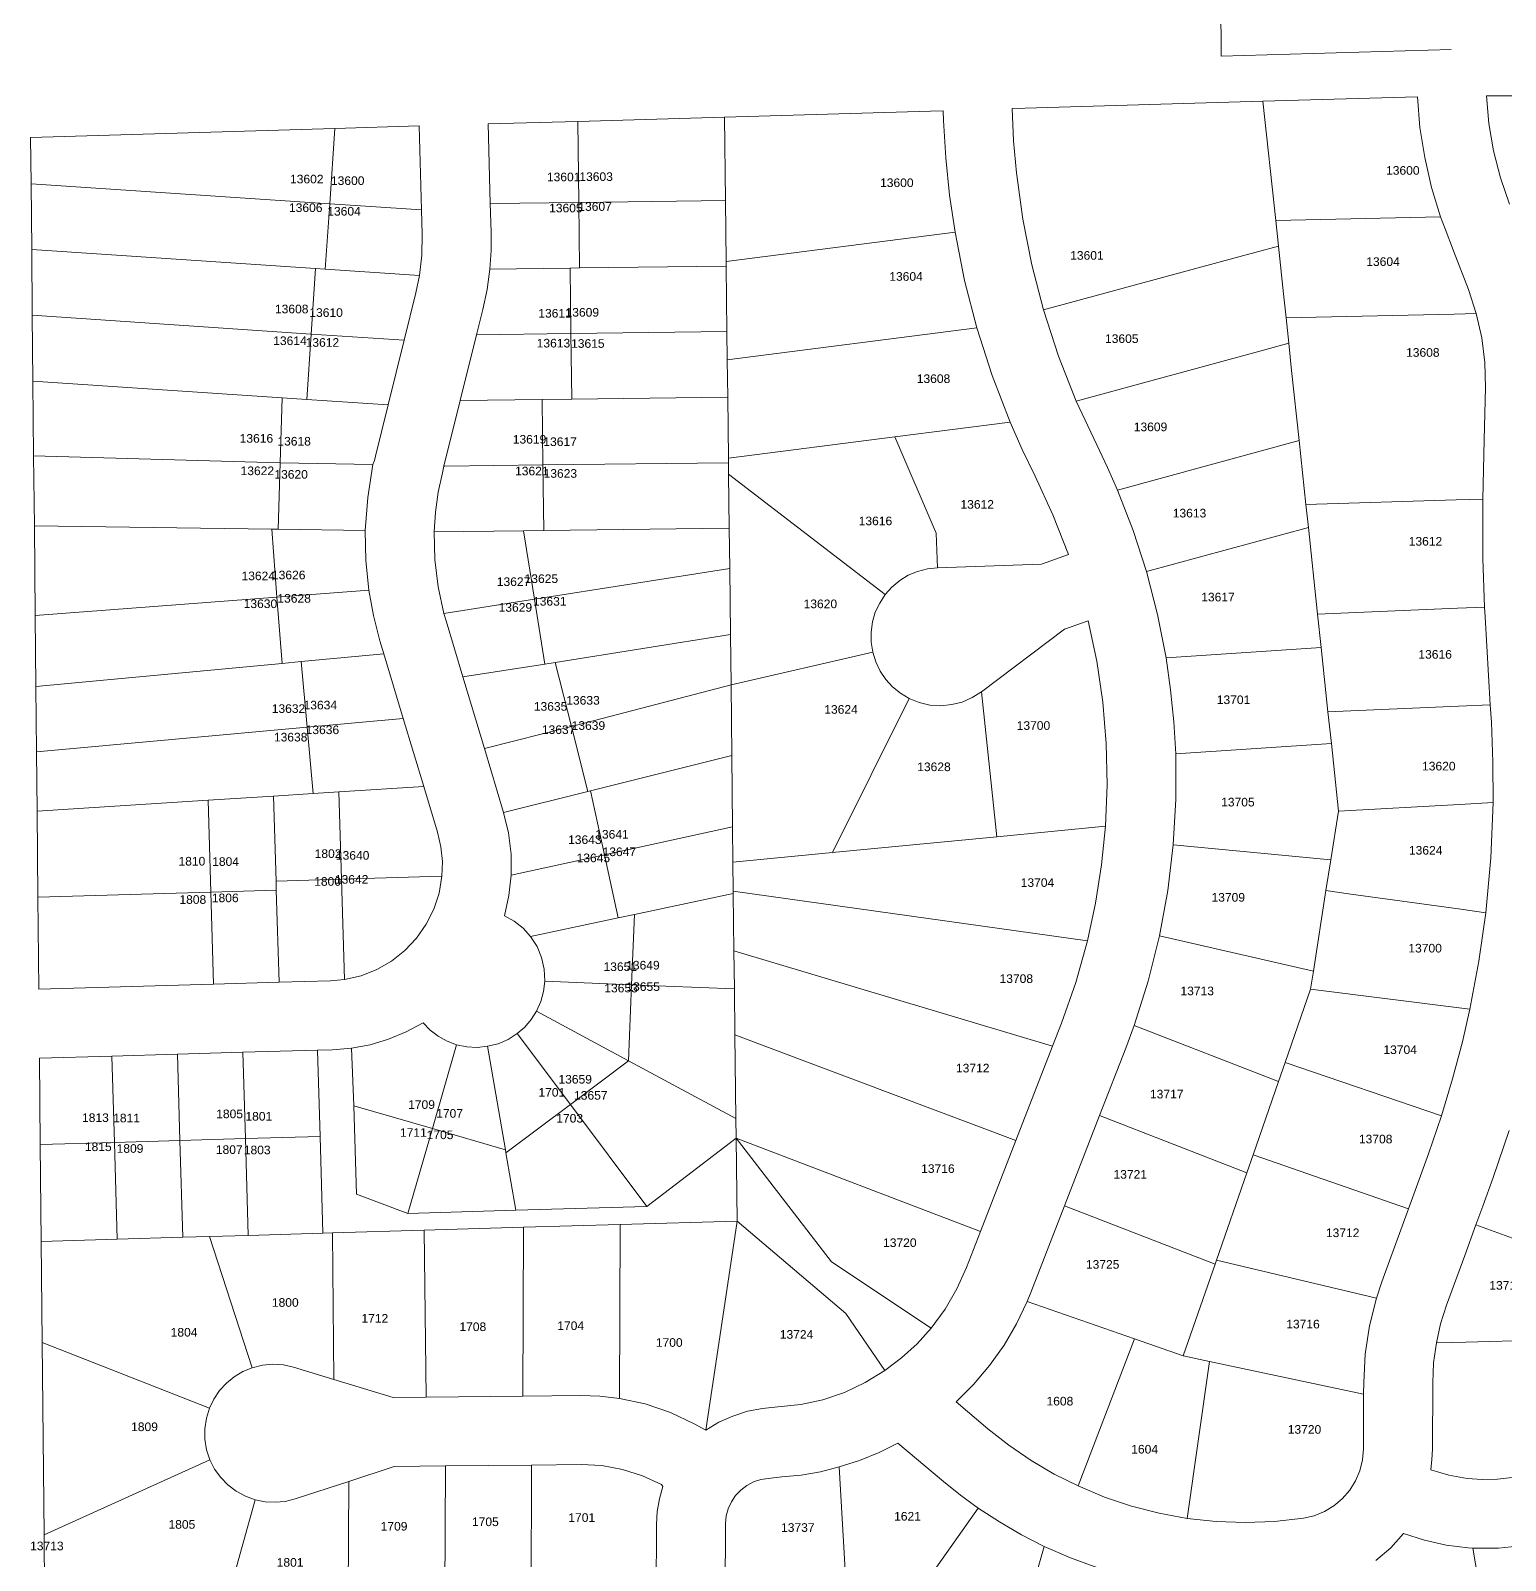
# Model space of a CAD drawing. Header units: feet. Extents: x 865220 to 5618803, y -2240498 to 1935234.
# Drawn here: x 2805753 to 2807036, y 968188 to 969518 of the extents above; entities that cross this region are included whole.
import ezdxf
from ezdxf.enums import TextEntityAlignment as Align

# ---------------------------------------------------------------- set-up
doc = ezdxf.new("R2010")
doc.units = ezdxf.units.FT
doc.header["$LTSCALE"] = 0.015
doc.header["$MEASUREMENT"] = 0
doc.layers.add('Dakota County Addresses', color=7, linetype='Continuous')
doc.layers.add('Dakota County Parcels', color=7, linetype='Continuous')
doc.styles.add('Dimensions 100', font='arial.ttf')

# ---------------------------------------------------------------- blocks, each defined once
blk = doc.blocks.new('ACMAP_ANN_TEMPLATE_Dakota County Addresses')
at = {"layer": 'Dakota County Addresses', "style": 'Dimensions 100'}
blk.add_attdef('DakotaCountyAddress', text='', height=50, dxfattribs=at).set_placement((0, 0), align=Align.CENTER)

msp = doc.modelspace()

# ---------------------------------------------------------------- linework, layer by layer
at = {"layer": 'Dakota County Parcels', "lineweight": 5}
for p, q in [((2806788.5, 969496), (2806988.5, 969501.9)), ((2806824.8, 969456.8), (2806959.2, 969460.7)), ((2806824.8, 969456.8), (2806835.9, 969353.2)), ((2807019.2, 969461.5), (2807193.5, 969461.4)), ((2806150.9, 969437.1), (2806229, 969439.3)), ((2806229, 969439.3), (2806356.6, 969443.1)), ((2806229.9, 969368.9), (2806229, 969439.3)), ((2806357.4, 969370.4), (2806356.6, 969443.1)), ((2805753.1, 969425.4), (2806017.6, 969433.2)), ((2806013.3, 969367.6), (2806017.6, 969433.2)), ((2806017.6, 969433.2), (2806090.9, 969435.3)), ((2806093.1, 969362.3), (2806090.9, 969435.3)), ((2806152.9, 969367.9), (2806150.9, 969437.1)), ((2805753.5, 969385), (2805753.1, 969425.4)), ((2805753.5, 969385), (2806013.3, 969367.6)), ((2805754.1, 969327.8), (2805753.5, 969385)), ((2806009.4, 969310.7), (2806013.3, 969367.6)), ((2806013.3, 969367.6), (2806093.1, 969362.3)), ((2806093.7, 969341.1), (2806093.1, 969362.3)), ((2806152.9, 969367.9), (2806229.9, 969368.9)), ((2806153.7, 969342.9), (2806152.9, 969367.9)), ((2806229.9, 969368.9), (2806357.4, 969370.4)), ((2806230.6, 969311.9), (2806229.9, 969368.9)), ((2806358, 969317.5), (2806357.4, 969370.4)), ((2806835.9, 969353.2), (2806979.2, 969356.4)), ((2806835.9, 969353.2), (2806838.2, 969330.9)), ((2806979.2, 969356.4), (2806983.1, 969345.8)), ((2806983.1, 969345.8), (2806990.4, 969326.7)), ((2806358, 969317.5), (2806557, 969342.9)), ((2805754.6, 969270.7), (2805754.1, 969327.8)), ((2805754.1, 969327.8), (2806001, 969311.3)), ((2806990.4, 969326.7), (2807003.4, 969293)), ((2805997.2, 969254.4), (2806001, 969311.3)), ((2806001, 969311.3), (2806009.4, 969310.7)), ((2806009.4, 969310.7), (2806091.3, 969305.3)), ((2806152.5, 969310.9), (2806222.3, 969311.8)), ((2806222.3, 969311.8), (2806230.6, 969311.9)), ((2806223, 969254.8), (2806222.3, 969311.8)), ((2806230.6, 969311.9), (2806358.1, 969313.4)), ((2806358.1, 969313.4), (2806358, 969317.5)), ((2806358.7, 969256.5), (2806358.1, 969313.4)), ((2806088.2, 969290.3), (2806091.3, 969305.3)), ((2807010.3, 969272.1), (2807003.4, 969293)), ((2806078, 969249), (2806088.2, 969290.3)), ((2805754.6, 969270.7), (2805997.2, 969254.4)), ((2805755.2, 969213.5), (2805754.6, 969270.7)), ((2806141, 969253.8), (2806146.4, 969275.7)), ((2806844.9, 969268.4), (2806847.2, 969246.3)), ((2806991.1, 969271.7), (2807010.3, 969272.1)), ((2805993.4, 969197.6), (2805997.2, 969254.4)), ((2805997.2, 969254.4), (2806078, 969249)), ((2806126.8, 969196.6), (2806141, 969253.8)), ((2806141, 969253.8), (2806223, 969254.8)), ((2806223, 969254.8), (2806358.7, 969256.5)), ((2806223.7, 969197.8), (2806223, 969254.8)), ((2806359, 969232), (2806358.7, 969256.5)), ((2806359, 969232), (2806576, 969259.7)), ((2806064.1, 969192.8), (2806078, 969249)), ((2806359.4, 969199.5), (2806359, 969232)), ((2805755.2, 969213.5), (2805971.8, 969199)), ((2805755.8, 969148.5), (2805755.2, 969213.5)), ((2806223.7, 969197.8), (2806359.4, 969199.5)), ((2806360, 969146.4), (2806359.4, 969199.5)), ((2805970.2, 969142.4), (2805971.8, 969199)), ((2805971.8, 969199), (2805993.4, 969197.6)), ((2805993.4, 969197.6), (2806064.1, 969192.8)), ((2806053, 969148.2), (2806064.1, 969192.8)), ((2806112.6, 969139.4), (2806126.8, 969196.6)), ((2806126.8, 969196.6), (2806197.9, 969197.5)), ((2806197.9, 969197.5), (2806223.7, 969197.8)), ((2806198.6, 969140.5), (2806197.9, 969197.5)), ((2806662.4, 969196), (2806680.2, 969157.9)), ((2806504.8, 969164.9), (2806605, 969177.7)), ((2806360, 969146.4), (2806504.8, 969164.9)), ((2806504.8, 969164.9), (2806540.7, 969081.1)), ((2806698.3, 969118.7), (2806856.2, 969161.7)), ((2806856.2, 969161.7), (2806862.1, 969106.2)), ((2805756.4, 969087.5), (2805755.8, 969148.5)), ((2805755.8, 969148.5), (2805970.2, 969142.4)), ((2806360, 969142.5), (2806360, 969146.4)), ((2805968.5, 969084.6), (2805970.2, 969142.4)), ((2805970.2, 969142.4), (2806050.8, 969140.8)), ((2806111.2, 969133.8), (2806112.6, 969139.4)), ((2806112.6, 969139.4), (2806113.4, 969139.4)), ((2806113.4, 969139.4), (2806198.6, 969140.5)), ((2806198.6, 969140.5), (2806360, 969142.5)), ((2806199.3, 969083.5), (2806198.6, 969140.5)), ((2806360.1, 969132.4), (2806360, 969142.5)), ((2806360.7, 969085.5), (2806360.1, 969132.4)), ((2806360.1, 969132.4), (2806496.3, 969027.8)), ((2806862.1, 969106.2), (2806992.9, 969110.2)), ((2806862.1, 969106.2), (2806864.3, 969086.1)), ((2805756.4, 969087.5), (2805962.9, 969084.7)), ((2805757.1, 969009.5), (2805756.4, 969087.5)), ((2805962.9, 969084.7), (2805968.5, 969084.6)), ((2805962.9, 969084.7), (2805967.4, 969025.6)), ((2805968.5, 969084.6), (2806044.2, 969083.6)), ((2806104.2, 969082.3), (2806181.9, 969083.3)), ((2806181.9, 969083.3), (2806199.3, 969083.5)), ((2806181.9, 969083.3), (2806191.3, 969023.7)), ((2806199.3, 969083.5), (2806360.7, 969085.5)), ((2806361.1, 969050.6), (2806360.7, 969085.5)), ((2806541.8, 969051.2), (2806540.7, 969081.1)), ((2806723.5, 969047.8), (2806864.3, 969086.1)), ((2806864.3, 969086.1), (2806872.3, 969010.8)), ((2806541.8, 969051.2), (2806632.2, 969054.3)), ((2806632.2, 969054.3), (2806655.7, 969062.6)), ((2806191.3, 969023.7), (2806361.1, 969050.6)), ((2806361.7, 968993), (2806361.1, 969050.6)), ((2805967.4, 969025.6), (2806047.2, 969031.7)), ((2805757.1, 969009.5), (2805967.4, 969025.6)), ((2805967.4, 969025.6), (2805971.8, 968968)), ((2806112.6, 969011.3), (2806191.3, 969023.7)), ((2806191.3, 969023.7), (2806200.2, 968967.4)), ((2806872.3, 969010.8), (2806993.9, 969015.9)), ((2806993.9, 969015.9), (2807017.5, 969016.9)), ((2807017.5, 969016.9), (2807018, 969008.5)), ((2805757.7, 968948), (2805757.1, 969009.5)), ((2806112.6, 969011.3), (2806114.4, 969005)), ((2806114.4, 969005), (2806129.1, 968956.2)), ((2806652.3, 968997.7), (2806672.8, 969005)), ((2806872.3, 969010.8), (2806875.4, 968981.7)), ((2807022.5, 968932), (2807018, 969008.5)), ((2806056.9, 968987.7), (2806060.4, 968976.2)), ((2806209.3, 968968.9), (2806361.7, 968993)), ((2806362.2, 968949.2), (2806361.7, 968993)), ((2806579.9, 968943.3), (2806652.3, 968997.7)), ((2805988.4, 968969.5), (2806060.4, 968976.2)), ((2806060.4, 968976.2), (2806077.2, 968920.2)), ((2806362.2, 968949.2), (2806485.4, 968977.7)), ((2806740.6, 968972.8), (2806875.4, 968981.7)), ((2806875.4, 968981.7), (2806881.3, 968926)), ((2805757.7, 968948), (2805971.8, 968968)), ((2805971.8, 968968), (2805988.4, 968969.5)), ((2805988.4, 968969.5), (2805993.6, 968912.6)), ((2806129.1, 968956.2), (2806200.2, 968967.4)), ((2806200.2, 968967.4), (2806209.3, 968968.9)), ((2806209.3, 968968.9), (2806223.4, 968913)), ((2805758.3, 968891), (2805757.7, 968948)), ((2806129.1, 968956.2), (2806147.8, 968893.9)), ((2806223.4, 968913), (2806362.2, 968949.2)), ((2806362.9, 968888), (2806362.2, 968949.2)), ((2806450.5, 968803.4), (2806517.1, 968937.5)), ((2806579.9, 968943.3), (2806593.3, 968817.3)), ((2805993.6, 968912.6), (2806077.2, 968920.2)), ((2806077.2, 968920.2), (2806095.1, 968860.9)), ((2806881.3, 968926), (2806994.9, 968930.8)), ((2806881.3, 968926), (2806884.3, 968898.2)), ((2806994.9, 968930.8), (2807022.5, 968932)), ((2807023.4, 968917), (2807022.5, 968932)), ((2805758.3, 968891), (2805993.6, 968912.6)), ((2805993.6, 968912.6), (2805998.9, 968854.8)), ((2806147.8, 968893.9), (2806223.4, 968913)), ((2806223.4, 968913), (2806237.6, 968856.7)), ((2806147.8, 968893.9), (2806164.5, 968838.4)), ((2806748.9, 968889.2), (2806884.3, 968898.2)), ((2806884.3, 968898.2), (2806890.5, 968839.5)), ((2805758.8, 968839.6), (2805758.3, 968891)), ((2806239.9, 968857.3), (2806362.9, 968888)), ((2806363.6, 968826), (2806362.9, 968888)), ((2805964.4, 968852.6), (2805998.9, 968854.8)), ((2805998.9, 968854.8), (2806021.3, 968856.2)), ((2806021.3, 968856.2), (2806095.1, 968860.9)), ((2806023.5, 968780.3), (2806021.3, 968856.2)), ((2806095.1, 968860.9), (2806107, 968821.1)), ((2806164.5, 968838.4), (2806237.6, 968856.7)), ((2806237.6, 968856.7), (2806239.9, 968857.3)), ((2806239.9, 968857.3), (2806252.1, 968801.6)), ((2805758.8, 968839.6), (2805907.5, 968849)), ((2805907.5, 968849), (2805964.4, 968852.6)), ((2805909.8, 968769), (2805907.5, 968849)), ((2805966.6, 968778.6), (2805964.4, 968852.6)), ((2806890.5, 968839.5), (2806995.8, 968845.3)), ((2806995.8, 968845.3), (2807025, 968846.9)), ((2805759.5, 968764.6), (2805758.8, 968839.6)), ((2806883.8, 968797.2), (2806890.5, 968839.5)), ((2806252.1, 968801.6), (2806363.6, 968826)), ((2806363.9, 968795), (2806363.6, 968826)), ((2806450.5, 968803.4), (2806593.3, 968817.3)), ((2806593.3, 968817.3), (2806687.8, 968826.4)), ((2806171.1, 968783.8), (2806252.1, 968801.6)), ((2806252.1, 968801.6), (2806264.2, 968746.8)), ((2806363.9, 968795), (2806450.5, 968803.4)), ((2806746.7, 968810.2), (2806883.8, 968797.2)), ((2806364.2, 968770), (2806363.9, 968795)), ((2806879.6, 968770.4), (2806883.8, 968797.2)), ((2805966.6, 968778.6), (2806023.5, 968780.3)), ((2805966.8, 968770.7), (2805966.6, 968778.6)), ((2806023.5, 968780.3), (2806110.8, 968782.9)), ((2806026.1, 968693.1), (2806023.5, 968780.3)), ((2805759.5, 968764.6), (2805909.8, 968769)), ((2805760.3, 968684.6), (2805759.5, 968764.6)), ((2805909.8, 968769), (2805966.8, 968770.7)), ((2805912.2, 968689), (2805909.8, 968769)), ((2805969.2, 968690.7), (2805966.8, 968770.7)), ((2806278.2, 968749.7), (2806364.2, 968768)), ((2806364.2, 968768), (2806364.2, 968770)), ((2806364.2, 968770), (2806672.2, 968726.7)), ((2806364.8, 968718), (2806364.2, 968768)), ((2806868.7, 968700.4), (2806879.6, 968770.4)), ((2806879.6, 968770.4), (2806899.3, 968767.7)), ((2806264.2, 968746.8), (2806278.2, 968749.7)), ((2806275.7, 968688.6), (2806278.2, 968749.7)), ((2806996.9, 968754.2), (2807018.5, 968751.2)), ((2806187.9, 968730.6), (2806264.2, 968746.8)), ((2806734.8, 968731.1), (2806868.7, 968700.4)), ((2806364.8, 968718), (2806641.8, 968635.1)), ((2806365.2, 968685), (2806364.8, 968718)), ((2806866.2, 968684.6), (2806868.7, 968700.4)), ((2805760.3, 968684.6), (2805912.2, 968689)), ((2805912.2, 968689), (2805969.2, 968690.7)), ((2805969.2, 968690.7), (2806013.9, 968692)), ((2806013.9, 968692), (2806026.1, 968693.1)), ((2806200.2, 968691.7), (2806275.7, 968688.6)), ((2806273.1, 968622.4), (2806275.7, 968688.6)), ((2806275.7, 968688.6), (2806365.2, 968685)), ((2806365.6, 968645), (2806365.2, 968685)), ((2806844.1, 968620.9), (2806866.2, 968684.6)), ((2806866.2, 968684.6), (2806997.8, 968668.2)), ((2806997.8, 968668.2), (2807004.7, 968667.4)), ((2806998.2, 968638.9), (2807004.7, 968667.4)), ((2806193.1, 968665.6), (2806273.1, 968622.4)), ((2806641.8, 968635.1), (2806649.6, 968655.2)), ((2806176.3, 968646.1), (2806222.5, 968584.5)), ((2806366.5, 968572.1), (2806365.6, 968645)), ((2806365.6, 968645), (2806610, 968553.1)), ((2806705.5, 968633.5), (2806712.8, 968653.2)), ((2806712.8, 968653.2), (2806838.4, 968604.5)), ((2805823.8, 968626.4), (2805880.8, 968628.1)), ((2805880.8, 968628.1), (2805937.7, 968629.8)), ((2805883, 968553.1), (2805880.8, 968628.1)), ((2805937.7, 968629.8), (2806002.7, 968631.7)), ((2805939.9, 968554.8), (2805937.7, 968629.8)), ((2806002.7, 968631.7), (2806015.7, 968632)), ((2806004.9, 968556.7), (2806002.7, 968631.7)), ((2806015.7, 968632), (2806032.1, 968633.4)), ((2806034.1, 968583.2), (2806032.1, 968633.4)), ((2806102.5, 968563.4), (2806123.6, 968636.4)), ((2806150.5, 968635), (2806166, 968545.1)), ((2806610, 968553.1), (2806641.8, 968635.1)), ((2806682.7, 968574.7), (2806705.5, 968633.5)), ((2805760.8, 968624.6), (2805823.8, 968626.4)), ((2805761.6, 968549.6), (2805760.8, 968624.6)), ((2805826, 968551.5), (2805823.8, 968626.4)), ((2806222.5, 968584.5), (2806273.1, 968622.4)), ((2806273.1, 968622.4), (2806366.5, 968572.1)), ((2806838.4, 968604.5), (2806844.1, 968620.9)), ((2806844.1, 968620.9), (2806980, 968574.6)), ((2806816.2, 968540.6), (2806838.4, 968604.5)), ((2806034.1, 968583.2), (2806102.5, 968563.4)), ((2806036.4, 968506.5), (2806034.1, 968583.2)), ((2806166.5, 968542.5), (2806222.5, 968584.5)), ((2806222.5, 968584.5), (2806289.1, 968495.8)), ((2806652.3, 968496.4), (2806682.7, 968574.7)), ((2806682.7, 968574.7), (2806810.8, 968525.1)), ((2806968.6, 968541.5), (2806980, 968574.6)), ((2806081.2, 968489.7), (2806102.5, 968563.4)), ((2806102.5, 968563.4), (2806166, 968545.1)), ((2806366.7, 968555.1), (2806366.5, 968572.1)), ((2807025, 968521), (2807038.8, 968561.7)), ((2805761.6, 968549.6), (2805826, 968551.5)), ((2805762.4, 968465.4), (2805761.6, 968549.6)), ((2805826, 968551.5), (2805883, 968553.1)), ((2805828.5, 968467.3), (2805826, 968551.5)), ((2805883, 968553.1), (2805939.9, 968554.8)), ((2805885.4, 968469), (2805883, 968553.1)), ((2805939.9, 968554.8), (2806004.9, 968556.7)), ((2805942.4, 968470.6), (2805939.9, 968554.8)), ((2806007.4, 968472.5), (2806004.9, 968556.7)), ((2806289.1, 968495.8), (2806366.7, 968555.1)), ((2806367.5, 968483.1), (2806366.7, 968555.1)), ((2806366.7, 968555.1), (2806449.7, 968447.5)), ((2806366.7, 968555.1), (2806579.2, 968473.9)), ((2806579.2, 968473.9), (2806610, 968553.1)), ((2806166, 968545.1), (2806166.5, 968542.5)), ((2806166.5, 968542.5), (2806175.1, 968492.4)), ((2806810.8, 968525.1), (2806816.2, 968540.6)), ((2806816.2, 968540.6), (2806951.2, 968493.7)), ((2806951.2, 968493.7), (2806968.6, 968541.5)), ((2806784.4, 968449), (2806810.8, 968525.1)), ((2806036.4, 968506.5), (2806081.2, 968489.7)), ((2806175.1, 968492.4), (2806289.1, 968495.8)), ((2806623, 968420.9), (2806652.3, 968496.4)), ((2806652.3, 968496.4), (2806783.2, 968445.7)), ((2806175.1, 968492.4), (2806081.2, 968489.7)), ((2806265.8, 968480.1), (2806367.5, 968483.1)), ((2806340.2, 968301.3), (2806367.5, 968483.1)), ((2806367.5, 968483.1), (2806462.1, 968402.6)), ((2806928.1, 968430.3), (2806951.2, 968493.7)), ((2805828.5, 968467.3), (2805885.4, 968469)), ((2805885.4, 968469), (2805908.8, 968469.7)), ((2805908.8, 968469.7), (2805942.4, 968470.6)), ((2805908.8, 968469.7), (2805945.9, 968355.5)), ((2805942.4, 968470.6), (2806007.4, 968472.5)), ((2806007.4, 968472.5), (2806015.6, 968472.8)), ((2806015.6, 968472.8), (2806095.5, 968475.1)), ((2806016.9, 968345.3), (2806015.6, 968472.8)), ((2806095.5, 968475.1), (2806181.8, 968477.6)), ((2806097.1, 968329.9), (2806095.5, 968475.1)), ((2806181.1, 968330.8), (2806181.8, 968477.6)), ((2806181.8, 968477.6), (2806265.8, 968480.1)), ((2806265.1, 968328.9), (2806265.8, 968480.1)), ((2806567.1, 968442.6), (2806579.2, 968473.9)), ((2807000.3, 968453.2), (2807010, 968479.8)), ((2807010, 968479.8), (2807136.7, 968433.6)), ((2805762.4, 968465.4), (2805828.5, 968467.3)), ((2805763.2, 968377.4), (2805762.4, 968465.4)), ((2806449.7, 968447.5), (2806536.3, 968390)), ((2806755.5, 968365.9), (2806783.2, 968445.7)), ((2806783.2, 968445.7), (2806784.4, 968449)), ((2806784.4, 968449), (2806923.4, 968416.1)), ((2806984.4, 968409.8), (2807000.3, 968453.2)), ((2806928.1, 968430.3), (2806923.4, 968416.1)), ((2806619.8, 968413), (2806623, 968420.9)), ((2806462.1, 968402.6), (2806495.9, 968353)), ((2806619.8, 968413), (2806713, 968380.6)), ((2805764.8, 968210.3), (2805763.2, 968377.4)), ((2805763.2, 968377.4), (2805908.7, 968320.4)), ((2806664, 968252.7), (2806713, 968380.6)), ((2806713, 968380.6), (2806755.5, 968365.9)), ((2806975.6, 968377.2), (2807001.1, 968377.8)), ((2807001.1, 968377.8), (2807091.5, 968380.1)), ((2806755.5, 968365.9), (2806778.3, 968361)), ((2805981.9, 968355.9), (2806016.9, 968345.3)), ((2806758.9, 968224.5), (2806778.3, 968361)), ((2806778.3, 968361), (2806912.3, 968332.6)), ((2806016.9, 968345.3), (2806068.5, 968329.6)), ((2806912.3, 968332.6), (2806912.4, 968342.6)), ((2806972.1, 968284.6), (2806972.4, 968342.3)), ((2806068.5, 968329.6), (2806097.1, 968329.9)), ((2806097.1, 968329.9), (2806181.1, 968330.8)), ((2806181.1, 968330.8), (2806231.2, 968331.3)), ((2806557.9, 968325.8), (2806585.6, 968302.5)), ((2806912.1, 968284.9), (2806912.3, 968332.6)), ((2806389.5, 968320.1), (2806403, 968321.4)), ((2806330.3, 968306.7), (2806340.2, 968301.3)), ((2806507.4, 968289.9), (2806546.9, 968256.7)), ((2805764.8, 968210.3), (2805909.1, 968275.4)), ((2806029.8, 968256.7), (2806069.2, 968269.6)), ((2806069.2, 968269.6), (2806113.8, 968270.1)), ((2806113.2, 968135.1), (2806113.8, 968270.1)), ((2806113.8, 968270.1), (2806188.8, 968270.9)), ((2806188.2, 968134.7), (2806188.8, 968270.9)), ((2806188.8, 968270.9), (2806231.8, 968271.3)), ((2806456.4, 968269.2), (2806465.3, 968115.2)), ((2805983.2, 968241.5), (2806029.8, 968256.7)), ((2806029.2, 968136.3), (2806029.8, 968256.7)), ((2806394.6, 968259.3), (2806406.4, 968260.6)), ((2806301.7, 968254), (2806303, 968252.3)), ((2805916.8, 968127.8), (2805948.4, 968240.7)), ((2806491.1, 968111.4), (2806577.1, 968233.5)), ((2806297.1, 968134.2), (2806297.3, 968219.2)), ((2806357.1, 968131.1), (2806357.3, 968220)), ((2805765.3, 968161.8), (2805764.8, 968210.3)), ((2806595.4, 968064.3), (2806634.5, 968200.2)), ((2807003.1, 968198.9), (2807007.4, 968198.6)), ((2807032.4, 968049.1), (2807007.4, 968198.6))]:
    msp.add_line(p, q, dxfattribs=at)
for points in [[(2806787.9, 969557.3), (2806788.4, 969507.3), (2806788.5, 969496)], [(2806606.7, 969450.4), (2806617.9, 969450.7), (2806824.8, 969456.8)], [(2806959.2, 969460.7), (2806961.3, 969434.1), (2806965.4, 969407.8), (2806971.3, 969381.9), (2806979.2, 969356.4)], [(2807019.2, 969461.5), (2807021.3, 969437.5), (2807025.4, 969413.7), (2807031.3, 969390.2), (2807039.1, 969367.4)], [(2806356.6, 969443.1), (2806535.6, 969448.3), (2806546.7, 969448.6)], [(2806546.7, 969448.6), (2806547, 969440.1), (2806548.9, 969407.6), (2806552.2, 969375.2), (2806557, 969342.9)], [(2806606.7, 969450.4), (2806608, 969422.4), (2806610.4, 969394.6), (2806615.9, 969354.4), (2806623.8, 969314.6), (2806633.9, 969275.3)], [(2806091.3, 969305.3), (2806093.3, 969323.1), (2806093.7, 969341.1)], [(2806152.5, 969310.9), (2806153.6, 969326.9), (2806153.7, 969342.9)], [(2806557, 969342.9), (2806565.3, 969301), (2806576, 969259.7)], [(2806633.9, 969275.3), (2806737.4, 969303.4), (2806799.5, 969320.3), (2806838.2, 969330.9)], [(2806838.2, 969330.9), (2806842.6, 969289.4), (2806844.9, 969268.4)], [(2806146.4, 969275.7), (2806150.1, 969293.2), (2806152.5, 969310.9)], [(2806633.9, 969275.3), (2806647, 969235.2), (2806662.4, 969196)], [(2806844.9, 969268.4), (2806871, 969269), (2806991.1, 969271.7)], [(2807018.2, 969207.9), (2807017.7, 969229.5), (2807015, 969251), (2807010.3, 969272.1)], [(2806576, 969259.7), (2806589.3, 969218.2), (2806605, 969177.7)], [(2806662.4, 969196), (2806825.3, 969240.3), (2806847.2, 969246.3)], [(2806847.2, 969246.3), (2806849.7, 969222.7), (2806856.2, 969161.7)], [(2807016.1, 969110.8), (2807017.2, 969162.5), (2807018.2, 969207.9)], [(2806605, 969177.7), (2806615.4, 969154.1), (2806626.6, 969130.9)], [(2806053, 969148.2), (2806052.1, 969144.5), (2806050.8, 969140.8)], [(2806698.3, 969118.7), (2806689.5, 969138.4), (2806680.2, 969157.9)], [(2806050.8, 969140.8), (2806046.4, 969112.3), (2806044.2, 969083.6)], [(2806111.2, 969133.8), (2806107.7, 969116.8), (2806105.3, 969099.6), (2806104.2, 969082.3)], [(2806655.7, 969062.6), (2806642.2, 969097.2), (2806626.6, 969130.9)], [(2806723.5, 969047.8), (2806711.9, 969083.6), (2806698.3, 969118.7)], [(2806992.9, 969110.2), (2807004.8, 969110.5), (2807016.1, 969110.8)], [(2807016.1, 969110.8), (2807015.9, 969101.7), (2807016, 969059.3), (2807017.5, 969016.9)], [(2806044.2, 969083.6), (2806044.6, 969057.6), (2806047.2, 969031.7)], [(2806104.2, 969082.3), (2806104.6, 969058.4), (2806107.5, 969034.6), (2806112.6, 969011.3)], [(2806541.8, 969051.2), (2806533, 969050.2), (2806524.5, 969048), (2806516.4, 969044.6), (2806508.9, 969040), (2806502.2, 969034.3), (2806496.3, 969027.8)], [(2806740.6, 968972.8), (2806733.1, 969010.5), (2806723.5, 969047.8)], [(2806047.2, 969031.7), (2806051.3, 969009.5), (2806056.9, 968987.7)], [(2806496.3, 969027.8), (2806491.5, 969020.4), (2806487.7, 969012.4), (2806485.2, 969004), (2806484, 968995.2), (2806484.1, 968986.4), (2806485.4, 968977.7)], [(2806687.8, 968826.4), (2806689.2, 968862.4), (2806688.4, 968898.4), (2806685.4, 968934.2), (2806680.2, 968969.8), (2806672.8, 969005)], [(2806485.4, 968977.7), (2806488, 968969.3), (2806491.8, 968961.3), (2806496.8, 968954), (2806502.7, 968947.5), (2806509.6, 968942), (2806517.1, 968937.5)], [(2806748.9, 968889.2), (2806747.3, 968917.1), (2806744.5, 968945), (2806740.6, 968972.8)], [(2806517.1, 968937.5), (2806525.9, 968934), (2806535.2, 968931.8), (2806544.6, 968931.2), (2806554.1, 968932.1), (2806563.3, 968934.4), (2806572, 968938.2), (2806579.9, 968943.3)], [(2807025, 968846.9), (2807024.8, 968882), (2807023.4, 968917)], [(2806746.7, 968810.2), (2806749, 968849.7), (2806748.9, 968889.2)], [(2807018.5, 968751.2), (2807023, 968799), (2807025, 968846.9)], [(2806171.1, 968783.8), (2806171, 968802.2), (2806168.8, 968820.5), (2806164.5, 968838.4)], [(2806110.8, 968782.9), (2806111.2, 968795.8), (2806109.9, 968808.6), (2806107, 968821.1)], [(2806672.2, 968726.7), (2806679.3, 968759.6), (2806684.5, 968792.9), (2806687.8, 968826.4)], [(2806734.8, 968731.1), (2806742, 968770.5), (2806746.7, 968810.2)], [(2806026.1, 968693.1), (2806040.5, 968696.4), (2806054.2, 968701.8), (2806067.1, 968709.1), (2806078.7, 968718.2), (2806088.8, 968729), (2806097.2, 968741.1), (2806103.8, 968754.3), (2806108.4, 968768.3), (2806110.8, 968782.9)], [(2806165.2, 968748.6), (2806169.1, 968766.1), (2806171.1, 968783.8)], [(2806899.3, 968767.7), (2806996.9, 968754.2), (2806996.9, 968754.2)], [(2806187.9, 968730.6), (2806181.4, 968737.8), (2806173.7, 968743.9), (2806165.2, 968748.6)], [(2807004.7, 968667.4), (2807012.5, 968709.1), (2807018.5, 968751.2)], [(2806200.2, 968691.7), (2806199.7, 968702.1), (2806197.5, 968712.2), (2806193.5, 968721.8), (2806187.9, 968730.6)], [(2806649.6, 968655.2), (2806662, 968690.6), (2806672.2, 968726.7)], [(2806712.8, 968653.2), (2806725, 968691.8), (2806734.8, 968731.1)], [(2806193.1, 968665.6), (2806196.8, 968673.9), (2806199.2, 968682.7), (2806200.2, 968691.7)], [(2806032.1, 968633.4), (2806048.5, 968636.4), (2806064.4, 968641.1), (2806079.8, 968647.5), (2806094.4, 968655.4)], [(2806094.4, 968655.4), (2806100.6, 968649.1), (2806107.6, 968643.8), (2806115.4, 968639.5), (2806123.6, 968636.4)], [(2806176.3, 968646.1), (2806182.8, 968651.8), (2806188.4, 968658.3), (2806193.1, 968665.6)], [(2806150.5, 968635), (2806159.6, 968637.3), (2806168.3, 968641), (2806176.3, 968646.1)], [(2806123.6, 968636.4), (2806132.5, 968634.6), (2806141.5, 968634.1), (2806150.5, 968635)], [(2806980, 968574.6), (2806989.6, 968606.6), (2806998.2, 968638.9)], [(2807010, 968479.8), (2807015.9, 968496.1), (2807025, 968521)], [(2806536.3, 968390), (2806548.4, 968406.4), (2806558.7, 968424), (2806567.1, 968442.6)], [(2806923.4, 968416.1), (2806917.4, 968392), (2806913.7, 968367.4), (2806912.4, 968342.6)], [(2806557.9, 968325.8), (2806573.2, 968341), (2806587.1, 968357.4), (2806599.6, 968375), (2806610.5, 968393.6), (2806619.8, 968413)], [(2806984.4, 968409.8), (2806979.3, 968393.7), (2806975.6, 968377.2)], [(2806495.9, 968353), (2806510.5, 968364), (2806524, 968376.4), (2806536.3, 968390)], [(2806975.6, 968377.2), (2806973.2, 968359.8), (2806972.4, 968342.3)], [(2805945.9, 968355.5), (2805937.8, 968352.2), (2805930.2, 968347.7), (2805923.4, 968342.1), (2805917.4, 968335.6), (2805912.5, 968328.3), (2805908.7, 968320.4)], [(2805981.9, 968355.9), (2805973, 968357.9), (2805963.9, 968358.5), (2805954.8, 968357.7), (2805945.9, 968355.5)], [(2806403, 968321.4), (2806422.8, 968323.4), (2806442.2, 968327.7), (2806461, 968334.1), (2806479, 968342.6), (2806495.9, 968353)], [(2806265.1, 968328.9), (2806248.2, 968330.8), (2806231.2, 968331.3)], [(2806330.3, 968306.7), (2806309.5, 968316.5), (2806287.6, 968324), (2806265.1, 968328.9)], [(2805908.7, 968320.4), (2805906, 968311.6), (2805904.6, 968302.5), (2805904.7, 968293.3), (2805906.2, 968284.2), (2805909.1, 968275.4)], [(2806389.5, 968320.1), (2806376.5, 968317.6), (2806363.8, 968313.5), (2806351.6, 968308.1), (2806340.2, 968301.3)], [(2806585.6, 968302.5), (2806603.9, 968288.1), (2806623.1, 968274.9), (2806643.2, 968263.1), (2806664, 968252.7)], [(2806456.4, 968269.2), (2806473.9, 968274.8), (2806490.9, 968281.8), (2806507.4, 968289.9)], [(2806859.9, 968224.6), (2806869.3, 968226.8), (2806878.2, 968230.4), (2806886.5, 968235.4), (2806893.8, 968241.6), (2806900.2, 968248.9), (2806905.2, 968257.1), (2806909, 968265.9), (2806911.3, 968275.3), (2806912.1, 968284.9)], [(2806970.7, 968266.7), (2806971.7, 968275.6), (2806972.1, 968284.6)], [(2805909.1, 968275.4), (2805913.2, 968267.4), (2805918.5, 968260), (2805924.7, 968253.6), (2805931.9, 968248.1), (2805939.9, 968243.8), (2805948.4, 968240.7)], [(2806301.7, 968254), (2806285.2, 968261.6), (2806267.8, 968267.1), (2806250, 968270.4), (2806231.8, 968271.3)], [(2806406.4, 968260.6), (2806423.3, 968262.2), (2806440, 968265.1), (2806456.4, 968269.2)], [(2806394.6, 968259.3), (2806388.1, 968258.3), (2806381.8, 968256.2), (2806376, 968253.1), (2806370.8, 968249.1), (2806366.2, 968244.4), (2806362.5, 968238.9), (2806359.8, 968232.9), (2806358, 968226.6), (2806357.3, 968220)], [(2806546.9, 968256.7), (2806561.7, 968244.7), (2806577.1, 968233.5)], [(2806970.7, 968266.7), (2806986.3, 968262), (2807002.4, 968259.2)], [(2806970.7, 968266.7), (2806986.3, 968262), (2807002.4, 968259.2), (2807002.4, 968259.2)], [(2807002.4, 968259.2), (2807015.5, 968258.3), (2807028.6, 968258.7), (2807041.6, 968260.2)], [(2806303, 968252.3), (2806299.9, 968241.5), (2806297.9, 968230.4), (2806297.3, 968219.2)], [(2806664, 968252.7), (2806686.9, 968243.1), (2806710.5, 968235.2), (2806734.5, 968229), (2806758.9, 968224.5)], [(2805948.4, 968240.7), (2805957, 968239), (2805965.8, 968238.5), (2805974.6, 968239.3), (2805983.2, 968241.5)], [(2806577.1, 968233.5), (2806595.6, 968221.4), (2806614.8, 968210.3), (2806634.5, 968200.2)], [(2806758.9, 968224.5), (2806784.1, 968221.8), (2806809.4, 968220.9), (2806834.7, 968221.8), (2806859.9, 968224.6)], [(2806923, 968187.8), (2806935.9, 968198.8), (2806947.1, 968211.4)], [(2806947.1, 968211.4), (2806965.3, 968205.5), (2806984.1, 968201.3), (2807003.1, 968198.9)], [(2806634.5, 968200.2), (2806657.5, 968190.2), (2806681.1, 968181.5), (2806705.1, 968174.4)], [(2807007.4, 968198.6), (2807029.5, 968198.6), (2807051.5, 968201)]]:
    msp.add_lwpolyline(points, dxfattribs=at)

# ---------------------------------------------------------------- block references
at = {"layer": 'Dakota County Addresses', "lineweight": 5, "xscale": 0.15, "yscale": 0.15, "zscale": 0.15}
for p, values in [((2806946.4, 969392.9), {'DakotaCountyAddress': '13600'}), ((2805993.3, 969385.4), {'DakotaCountyAddress': '13602'}), ((2806028.9, 969384), {'DakotaCountyAddress': '13600'}), ((2806216.7, 969387.2), {'DakotaCountyAddress': '13601'}), ((2806244.9, 969387.5), {'DakotaCountyAddress': '13603'}), ((2806506.4, 969382.2), {'DakotaCountyAddress': '13600'}), ((2805992.4, 969360.5), {'DakotaCountyAddress': '13606'}), ((2806025.7, 969357.4), {'DakotaCountyAddress': '13604'}), ((2806218.6, 969360.2), {'DakotaCountyAddress': '13605'}), ((2806244, 969361.5), {'DakotaCountyAddress': '13607'}), ((2806671.7, 969319), {'DakotaCountyAddress': '13601'}), ((2806929.2, 969313.6), {'DakotaCountyAddress': '13604'}), ((2806514.4, 969300.7), {'DakotaCountyAddress': '13604'}), ((2805980.2, 969272.4), {'DakotaCountyAddress': '13608'}), ((2806010.1, 969269.3), {'DakotaCountyAddress': '13610'}), ((2806209.2, 969268.7), {'DakotaCountyAddress': '13611'}), ((2806232.9, 969269.5), {'DakotaCountyAddress': '13609'}), ((2806702, 969246.6), {'DakotaCountyAddress': '13605'}), ((2805978.7, 969244.8), {'DakotaCountyAddress': '13614'}), ((2806006.9, 969243.3), {'DakotaCountyAddress': '13612'}), ((2806207.8, 969242.7), {'DakotaCountyAddress': '13613'}), ((2806237.7, 969242.4), {'DakotaCountyAddress': '13615'}), ((2806963.8, 969234.6), {'DakotaCountyAddress': '13608'}), ((2806538.3, 969211.8), {'DakotaCountyAddress': '13608'}), ((2806727, 969169.9), {'DakotaCountyAddress': '13609'}), ((2805949.5, 969159.9), {'DakotaCountyAddress': '13616'}), ((2805982.3, 969157.4), {'DakotaCountyAddress': '13618'}), ((2806187, 969159.1), {'DakotaCountyAddress': '13619'}), ((2806213.6, 969157), {'DakotaCountyAddress': '13617'}), ((2805950.3, 969131.7), {'DakotaCountyAddress': '13622'}), ((2805979.7, 969128.6), {'DakotaCountyAddress': '13620'}), ((2806189, 969131.5), {'DakotaCountyAddress': '13621'}), ((2806213.8, 969129.4), {'DakotaCountyAddress': '13623'}), ((2806576.3, 969102.5), {'DakotaCountyAddress': '13612'}), ((2806487.8, 969088.1), {'DakotaCountyAddress': '13616'}), ((2806760.9, 969094.9), {'DakotaCountyAddress': '13613'}), ((2806966.1, 969070.4), {'DakotaCountyAddress': '13612'}), ((2805951.1, 969040.3), {'DakotaCountyAddress': '13624'}), ((2805977.6, 969041.1), {'DakotaCountyAddress': '13626'}), ((2806173.1, 969035.3), {'DakotaCountyAddress': '13627'}), ((2806197.3, 969037.9), {'DakotaCountyAddress': '13625'}), ((2805982.3, 969020.8), {'DakotaCountyAddress': '13628'}), ((2806785.7, 969021.9), {'DakotaCountyAddress': '13617'}), ((2805953, 969016.1), {'DakotaCountyAddress': '13630'}), ((2806174.7, 969012.9), {'DakotaCountyAddress': '13629'}), ((2806204.6, 969018.2), {'DakotaCountyAddress': '13631'}), ((2806439.9, 969016), {'DakotaCountyAddress': '13620'}), ((2806974.5, 968972.1), {'DakotaCountyAddress': '13616'}), ((2806005.1, 968928), {'DakotaCountyAddress': '13634'}), ((2806205.3, 968926.8), {'DakotaCountyAddress': '13635'}), ((2806233.5, 968932.1), {'DakotaCountyAddress': '13633'}), ((2806799.2, 968932.6), {'DakotaCountyAddress': '13701'}), ((2805977.4, 968924.9), {'DakotaCountyAddress': '13632'}), ((2806457.9, 968924.2), {'DakotaCountyAddress': '13624'}), ((2805979.3, 968900.1), {'DakotaCountyAddress': '13638'}), ((2806006.9, 968906.5), {'DakotaCountyAddress': '13636'}), ((2806212.3, 968906.6), {'DakotaCountyAddress': '13637'}), ((2806238.2, 968910.2), {'DakotaCountyAddress': '13639'}), ((2806625.2, 968910.2), {'DakotaCountyAddress': '13700'}), ((2806538.7, 968874.3), {'DakotaCountyAddress': '13628'}), ((2806977.7, 968874.9), {'DakotaCountyAddress': '13620'}), ((2806803, 968843.6), {'DakotaCountyAddress': '13705'}), ((2806235.1, 968810.9), {'DakotaCountyAddress': '13643'}), ((2806258.7, 968815.6), {'DakotaCountyAddress': '13641'}), ((2806011.8, 968798.8), {'DakotaCountyAddress': '1802'}), ((2806033.2, 968797.3), {'DakotaCountyAddress': '13640'}), ((2806242.5, 968795.1), {'DakotaCountyAddress': '13645'}), ((2806265.1, 968800.4), {'DakotaCountyAddress': '13647'}), ((2806966.3, 968801.7), {'DakotaCountyAddress': '13624'}), ((2805893.4, 968792.2), {'DakotaCountyAddress': '1810'}), ((2805922.7, 968791.9), {'DakotaCountyAddress': '1804'}), ((2806011.4, 968774.6), {'DakotaCountyAddress': '1800'}), ((2806032.3, 968776.4), {'DakotaCountyAddress': '13642'}), ((2806628.7, 968773.6), {'DakotaCountyAddress': '13704'}), ((2805894.2, 968758.9), {'DakotaCountyAddress': '1808'}), ((2805922.4, 968760.3), {'DakotaCountyAddress': '1806'}), ((2806794.6, 968760.8), {'DakotaCountyAddress': '13709'}), ((2806965.8, 968716.6), {'DakotaCountyAddress': '13700'}), ((2806265.9, 968700.5), {'DakotaCountyAddress': '13651'}), ((2806285.6, 968701.8), {'DakotaCountyAddress': '13649'}), ((2806610.3, 968690.1), {'DakotaCountyAddress': '13708'}), ((2806266.6, 968681.9), {'DakotaCountyAddress': '13653'}), ((2806285.8, 968683.2), {'DakotaCountyAddress': '13655'}), ((2806767.6, 968679.4), {'DakotaCountyAddress': '13713'}), ((2806944.1, 968628.3), {'DakotaCountyAddress': '13704'}), ((2806572.4, 968612.3), {'DakotaCountyAddress': '13712'}), ((2806226.7, 968602.6), {'DakotaCountyAddress': '13659'}), ((2806093.1, 968580.6), {'DakotaCountyAddress': '1709'}), ((2806206.4, 968591.2), {'DakotaCountyAddress': '1701'}), ((2806240.3, 968588.6), {'DakotaCountyAddress': '13657'}), ((2806741.1, 968589.7), {'DakotaCountyAddress': '13717'}), ((2805809.5, 968569.2), {'DakotaCountyAddress': '1813'}), ((2805836.6, 968568.9), {'DakotaCountyAddress': '1811'}), ((2805926.2, 968572.5), {'DakotaCountyAddress': '1805'}), ((2805951.6, 968570.4), {'DakotaCountyAddress': '1801'}), ((2806117.5, 968572.9), {'DakotaCountyAddress': '1707'}), ((2806221.9, 968568.7), {'DakotaCountyAddress': '1703'}), ((2806086, 968556.3), {'DakotaCountyAddress': '1711'}), ((2806109.2, 968554.3), {'DakotaCountyAddress': '1705'}), ((2805812, 968543.9), {'DakotaCountyAddress': '1815'}), ((2805839.6, 968542.4), {'DakotaCountyAddress': '1809'}), ((2805925.9, 968541.4), {'DakotaCountyAddress': '1807'}), ((2805950.2, 968541.1), {'DakotaCountyAddress': '1803'}), ((2806922.8, 968550.6), {'DakotaCountyAddress': '13708'}), ((2806542.1, 968524.9), {'DakotaCountyAddress': '13716'}), ((2806709.4, 968519.9), {'DakotaCountyAddress': '13721'}), ((2806509, 968460.5), {'DakotaCountyAddress': '13720'}), ((2806894.1, 968469.1), {'DakotaCountyAddress': '13712'}), ((2806685.4, 968441.6), {'DakotaCountyAddress': '13725'}), ((2807036.2, 968423.4), {'DakotaCountyAddress': '13713'}), ((2805974.6, 968408.5), {'DakotaCountyAddress': '1800'}), ((2806052.5, 968394.7), {'DakotaCountyAddress': '1712'}), ((2805886.6, 968382.6), {'DakotaCountyAddress': '1804'}), ((2806137.7, 968387.4), {'DakotaCountyAddress': '1708'}), ((2806222.8, 968388.3), {'DakotaCountyAddress': '1704'}), ((2806419.2, 968380.7), {'DakotaCountyAddress': '13724'}), ((2806859.6, 968389.7), {'DakotaCountyAddress': '13716'}), ((2806308.5, 968373.7), {'DakotaCountyAddress': '1700'}), ((2806648.2, 968322.7), {'DakotaCountyAddress': '1608'}), ((2805852.2, 968300.4), {'DakotaCountyAddress': '1809'}), ((2806860.9, 968298.1), {'DakotaCountyAddress': '13720'}), ((2806721.9, 968280.9), {'DakotaCountyAddress': '1604'}), ((2806232.4, 968221.5), {'DakotaCountyAddress': '1701'}), ((2806515.7, 968222.6), {'DakotaCountyAddress': '1621'}), ((2805884.7, 968215.5), {'DakotaCountyAddress': '1805'}), ((2806069.2, 968213.9), {'DakotaCountyAddress': '1709'}), ((2806148.6, 968217.8), {'DakotaCountyAddress': '1705'}), ((2806420.3, 968212.8), {'DakotaCountyAddress': '13737'}), ((2805767.3, 968196.8), {'DakotaCountyAddress': '13713'}), ((2805978.8, 968182.5), {'DakotaCountyAddress': '1801'})]:
    msp.add_blockref('ACMAP_ANN_TEMPLATE_Dakota County Addresses', p, dxfattribs=at).add_auto_attribs(values)

doc.saveas('drawing.dxf')
